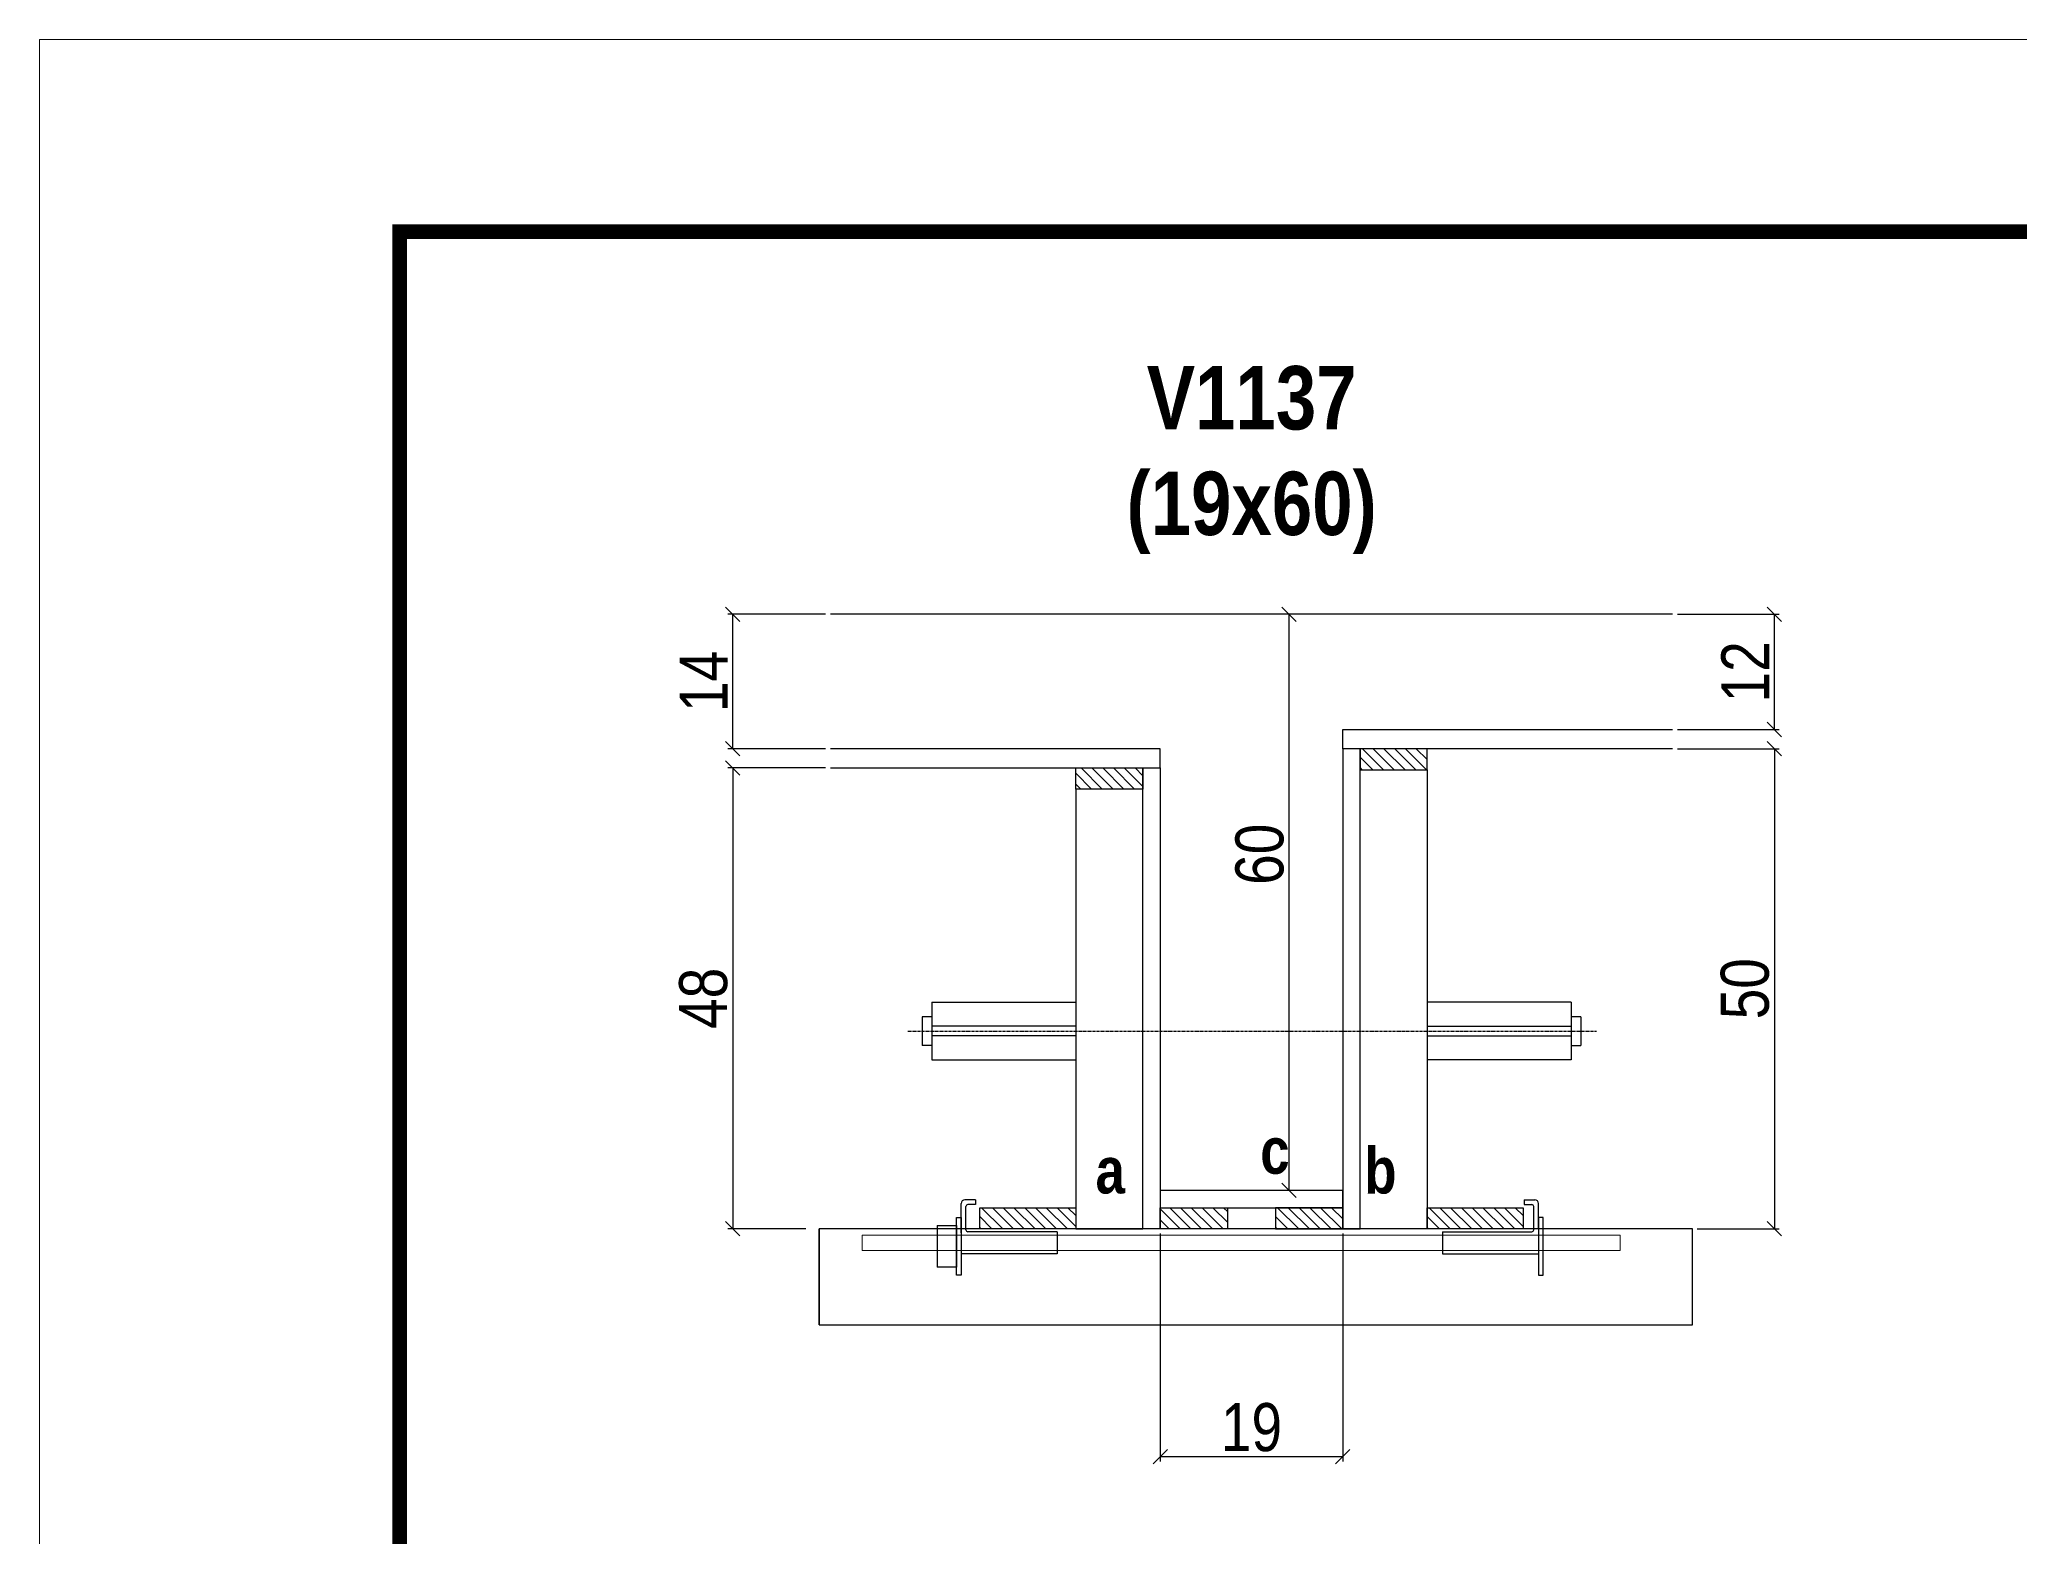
# Model space of a CAD drawing. Extents: x 3309 to 9563, y -2522 to 14608.
# Drawn here: x 3309.4 to 3721.7, y 7404.7 to 7716.4 of the extents above; entities that cross this region are included whole.
import ezdxf

# ---------------------------------------------------------------- set-up
doc = ezdxf.new("R2010")
doc.units = 0
doc.linetypes.add('DASHED', pattern=[0.75, 0.5, -0.25])
doc.linetypes.add('HIDDEN', pattern=[0.375, 0.25, -0.125])
for name, color, linetype in [('barrote', 251, 'Continuous'), ('COTA', 241, 'Continuous'), ('detalhes', 4, 'Continuous'), ('NOMENCLATURA', 7, 'Continuous'), ('Painéis', 200, 'Continuous'), ('presilha', 1, 'Continuous'), ('SARR_2.2x10', 60, 'Continuous'), ('SARR_2.2x7', 40, 'Continuous'), ('SARR_3.5x7', 81, 'Continuous'), ('TENSOR', 3, 'Continuous')]:
    doc.layers.add(name, color=color, linetype=linetype)
for name, color, linetype, lineweight in [('CONCRETO', 251, 'Continuous', 25), ('Folhas', 255, 'Continuous', 9), ('SARRAFO DE PRESSAO', 251, 'DASHED', 9), ('SCO-___-LAJ', 2, 'Continuous', 0)]:
    doc.layers.add(name, color=color, linetype=linetype, lineweight=lineweight)
doc.styles.add('COTA TECNICA 2X', font='techl___.ttf', dxfattribs={"height": 10})
doc.styles.add('TECNICA', font='techb___.ttf', dxfattribs={"height": 10})
doc.dimstyles.new('SECAO', dxfattribs={"dimscale": 0.333333, "dimtxt": 5, "dimasz": 9, "dimexe": 3, "dimexo": 3, "dimgap": 3, "dimtad": 1, "dimdec": 1, "dimlfac": 0.5, "dimzin": 12, "dimdsep": 46, "dimtxsty": 'COTA TECNICA 2X', "dimblk1": 'OBLIQUE', "dimblk2": 'OBLIQUE', "dimsah": 1, "dimcen": 0.9, "dimclrd": 4, "dimclre": 4, "dimclrt": 240, "dimadec": 1, "dimazin": 3, "dimtfac": 1, "dimtdec": 1, "dimtmove": 0, "dimatfit": 3, "dimfxl": 1, "dimtolj": 1, "dimtzin": 12, "dimarcsym": 0})
pattern_1 = [(135, (36778.3265, -116043.4478), (-1.122532015, -1.122532015), [])]

# ---------------------------------------------------------------- blocks, each defined once
blk = doc.blocks.new('9999999999')
at = {"layer": 'Folhas'}
blk.add_lwpolyline([(98138.98, 34190.21), (99623.98, 34190.21), (99623.98, 35240.21), (98138.98, 35240.21)], close=True, dxfattribs=at)
at = {"layer": 'Folhas', "color": 30, "const_width": 3}
blk.add_lwpolyline([(98213.98, 34230.21), (99583.98, 34230.21), (99583.98, 35200.21), (98213.98, 35200.21)], close=True, dxfattribs=at)
blk = doc.blocks.new('_Oblique')
at = {"color": 0, "linetype": 'ByBlock', "lineweight": -2}
blk.add_line((-0.5, -0.5), (0.5, 0.5), dxfattribs=at)
blk = doc.blocks.new('*D846')
at = {"layer": 'COTA', "color": 4, "lineweight": -2, "transparency": 16777216}
for p, q in [((3542.79, 7467.72), (3542.79, 7420.25)), ((3580.79, 7467.72), (3580.79, 7420.25)), ((3580.79, 7421.25), (3542.79, 7421.25))]:
    blk.add_line(p, q, dxfattribs=at)
at = {"layer": 'Defpoints', "color": 0, "transparency": 16777216}
for p in [(3542.79, 7468.72), (3580.79, 7468.72), (3542.79, 7421.25)]:
    blk.add_point(p, dxfattribs=at)
at = {"layer": 'COTA', "color": 4, "lineweight": -2, "transparency": 16777216, "xscale": 3, "yscale": 3, "zscale": 3, "rotation": 180}
blk.add_blockref('_Oblique', (3542.79, 7421.25), dxfattribs=at)
at = {"layer": 'COTA', "color": 4, "lineweight": -2, "transparency": 16777216, "xscale": 3, "yscale": 3, "zscale": 3}
blk.add_blockref('_Oblique', (3580.79, 7421.25), dxfattribs=at)
at = {"layer": 'COTA', "color": 240, "transparency": 16777216, "insert": (3561.79, 7427.34), "char_height": 10, "attachment_point": 5, "style": 'COTA TECNICA 2X'}
blk.add_mtext('\\A1;19', dxfattribs=at)
blk = doc.blocks.new('PRESILHA METÁLICA 1')
at = {"layer": 'presilha'}
for p, q in [((7.5, 10.64), (7.5, 19.86)), ((12, 21), (8.64, 21)), ((9, 11.57), (9, 18.93)), ((12, 19.5), (9.57, 19.5)), ((12, 21), (12, 19.5)), ((0, 13), (6, 13)), ((0, 13), (0, 0)), ((6, 15.5), (7.5, 15.5)), ((6, -2.5), (6, 15.5)), ((6, 13), (6, 0)), ((7.5, 15.5), (7.5, -2.5)), ((37.5, 11), (9.57, 11)), ((37.5, 11), (37.5, 4.1)), ((6, 0), (0, 0)), ((37.5, 4.1), (7.5, 4.1)), ((7.5, -2.5), (6, -2.5))]:
    blk.add_line(p, q, dxfattribs=at)
for centre, radius, start, end in [((8.64, 19.86), 1.14, 90, 180), ((9.57, 18.93), 0.57, 90, 180), ((9.57, 11.57), 0.57, 180, 270)]:
    blk.add_arc(centre, radius, start, end, dxfattribs=at)
blk = doc.blocks.new('PRESILHA METÁLICA 2')
at = {"layer": 'presilha'}
for p, q in [((-5.25, 23.5), (-5.25, 22)), ((-5.25, 23.5), (-1.89, 23.5)), ((-5.25, 22), (-2.82, 22)), ((-2.25, 14.07), (-2.25, 21.43)), ((-0.75, 14.64), (-0.75, 22.36)), ((-30.75, 13.5), (-30.75, 6.6)), ((-30.75, 13.5), (-2.82, 13.5)), ((0.75, 18), (-0.75, 18)), ((-0.75, 18), (-0.75, 0)), ((0.75, 0), (0.75, 18)), ((-30.75, 6.6), (-0.75, 6.6)), ((-0.75, 0), (0.75, 0))]:
    blk.add_line(p, q, dxfattribs=at)
for centre, radius, start, end in [((-2.82, 21.43), 0.57, 0, 90), ((-1.89, 22.36), 1.14, 0, 90), ((-2.82, 14.07), 0.57, 270, 0)]:
    blk.add_arc(centre, radius, start, end, dxfattribs=at)
blk = doc.blocks.new('*D847')
at = {"layer": 'COTA', "color": 4, "lineweight": -2, "transparency": 16777216}
for p, q in [((3473.09, 7564.72), (3452.74, 7564.72)), ((3453.74, 7564.72), (3453.74, 7468.72)), ((3468.97, 7468.72), (3452.74, 7468.72))]:
    blk.add_line(p, q, dxfattribs=at)
at = {"layer": 'Defpoints', "color": 0, "transparency": 16777216}
for p in [(3474.09, 7564.72), (3453.74, 7468.72), (3469.97, 7468.72)]:
    blk.add_point(p, dxfattribs=at)
at = {"layer": 'COTA', "color": 4, "lineweight": -2, "transparency": 16777216, "xscale": 3, "yscale": 3, "zscale": 3}
for p, rotation in [((3453.74, 7564.72), 90), ((3453.74, 7468.72), 270)]:
    blk.add_blockref('_Oblique', p, dxfattribs=dict(at, rotation=rotation))
at = {"layer": 'COTA', "color": 240, "transparency": 16777216, "insert": (3447.65, 7516.72), "char_height": 10, "attachment_point": 5, "rotation": 90, "style": 'COTA TECNICA 2X'}
blk.add_mtext('\\A1;48', dxfattribs=at)
blk = doc.blocks.new('*D848')
at = {"layer": 'COTA', "color": 4, "lineweight": -2, "transparency": 16777216}
for p, q in [((3650.49, 7568.72), (3671.71, 7568.72)), ((3670.71, 7568.72), (3670.71, 7468.72)), ((3654.6, 7468.72), (3671.71, 7468.72))]:
    blk.add_line(p, q, dxfattribs=at)
at = {"layer": 'Defpoints', "color": 0, "transparency": 16777216}
for p in [(3649.49, 7568.72), (3653.6, 7468.72), (3670.71, 7468.72)]:
    blk.add_point(p, dxfattribs=at)
at = {"layer": 'COTA', "color": 4, "lineweight": -2, "transparency": 16777216, "xscale": 3, "yscale": 3, "zscale": 3}
for p, rotation in [((3670.71, 7568.72), 90), ((3670.71, 7468.72), 270)]:
    blk.add_blockref('_Oblique', p, dxfattribs=dict(at, rotation=rotation))
at = {"layer": 'COTA', "color": 240, "transparency": 16777216, "insert": (3664.6, 7518.72), "char_height": 10, "attachment_point": 5, "rotation": 90, "style": 'COTA TECNICA 2X'}
blk.add_mtext('\\A1;50', dxfattribs=at)
blk = doc.blocks.new('*D849')
at = {"layer": 'COTA', "color": 4, "lineweight": -2, "transparency": 16777216}
for p, q in [((3579.79, 7596.72), (3568.61, 7596.72)), ((3569.61, 7476.72), (3569.61, 7596.72)), ((3579.79, 7476.72), (3568.61, 7476.72))]:
    blk.add_line(p, q, dxfattribs=at)
at = {"layer": 'Defpoints', "color": 0, "transparency": 16777216}
for p in [(3569.61, 7596.72), (3580.79, 7596.72), (3580.79, 7476.72)]:
    blk.add_point(p, dxfattribs=at)
at = {"layer": 'COTA', "color": 4, "lineweight": -2, "transparency": 16777216, "xscale": 3, "yscale": 3, "zscale": 3}
for p, rotation in [((3569.61, 7596.72), 90), ((3569.61, 7476.72), 270)]:
    blk.add_blockref('_Oblique', p, dxfattribs=dict(at, rotation=rotation))
at = {"layer": 'COTA', "color": 240, "transparency": 16777216, "insert": (3563.51, 7546.72), "char_height": 10, "attachment_point": 5, "rotation": 90, "style": 'COTA TECNICA 2X'}
blk.add_mtext('\\A1;60', dxfattribs=at)
blk = doc.blocks.new('*D850')
at = {"layer": 'COTA', "color": 4, "lineweight": -2, "transparency": 16777216}
for p, q in [((3650.49, 7596.72), (3671.71, 7596.72)), ((3670.71, 7572.72), (3670.71, 7596.72)), ((3650.49, 7572.72), (3671.71, 7572.72))]:
    blk.add_line(p, q, dxfattribs=at)
at = {"layer": 'Defpoints', "color": 0, "transparency": 16777216}
for p in [(3649.49, 7596.72), (3670.71, 7596.72), (3649.49, 7572.72)]:
    blk.add_point(p, dxfattribs=at)
at = {"layer": 'COTA', "color": 4, "lineweight": -2, "transparency": 16777216, "xscale": 3, "yscale": 3, "zscale": 3}
for p, rotation in [((3670.71, 7596.72), 90), ((3670.71, 7572.72), 270)]:
    blk.add_blockref('_Oblique', p, dxfattribs=dict(at, rotation=rotation))
at = {"layer": 'COTA', "color": 240, "transparency": 16777216, "insert": (3664.65, 7584.72), "char_height": 10, "attachment_point": 5, "rotation": 90, "style": 'COTA TECNICA 2X'}
blk.add_mtext('\\A1;12', dxfattribs=at)
blk = doc.blocks.new('*D857')
at = {"layer": 'COTA', "color": 4, "lineweight": -2, "transparency": 16777216}
for p, q in [((3473.09, 7596.72), (3452.74, 7596.72)), ((3453.74, 7568.72), (3453.74, 7596.72)), ((3473.09, 7568.72), (3452.74, 7568.72))]:
    blk.add_line(p, q, dxfattribs=at)
at = {"layer": 'Defpoints', "color": 0, "transparency": 16777216}
for p in [(3453.74, 7596.72), (3474.09, 7596.72), (3474.09, 7568.72)]:
    blk.add_point(p, dxfattribs=at)
at = {"layer": 'COTA', "color": 4, "lineweight": -2, "transparency": 16777216, "xscale": 3, "yscale": 3, "zscale": 3}
for p, rotation in [((3453.74, 7596.72), 90), ((3453.74, 7568.72), 270)]:
    blk.add_blockref('_Oblique', p, dxfattribs=dict(at, rotation=rotation))
at = {"layer": 'COTA', "color": 240, "transparency": 16777216, "insert": (3447.67, 7582.72), "char_height": 10, "attachment_point": 5, "rotation": 90, "style": 'COTA TECNICA 2X'}
blk.add_mtext('\\A1;14', dxfattribs=at)

msp = doc.modelspace()

# ---------------------------------------------------------------- hatches: boundary and pattern name
at = {"layer": 'SARR_2.2x10'}
h = msp.add_hatch(dxfattribs=at)
h.set_pattern_fill('ANSI31', color=256, scale=0.5, angle=90)
h.set_pattern_definition([(135, (36698.7265, -116043.4478), (-1.122532015, -1.122532015), [])])
h.paths.add_polyline_path([(3505.19, 7473.12), (3505.19, 7468.72), (3525.19, 7468.72), (3525.19, 7473.12)])
h = msp.add_hatch(dxfattribs=at)
h.set_pattern_fill('ANSI31', color=256, scale=0.5, angle=90)
h.set_pattern_definition([(135, (36791.9265, -116043.4478), (-1.122532015, -1.122532015), [])])
h.paths.add_polyline_path([(3598.39, 7473.12), (3598.39, 7468.72), (3618.39, 7468.72), (3618.39, 7473.12)])
at = {"layer": 'SARR_2.2x7'}
h = msp.add_hatch(dxfattribs=at)
h.set_pattern_fill('ANSI31', color=256, scale=0.5, angle=90)
h.set_pattern_definition([(135, (36692.7265, -115947.8478), (-1.122532015, -1.122532015), [])])
h.paths.add_polyline_path([(3584.39, 7568.72), (3584.39, 7564.32), (3598.39, 7564.32), (3598.39, 7568.72)])
h = msp.add_hatch(dxfattribs=at)
h.set_pattern_fill('ANSI31', color=256, scale=0.5, angle=90)
h.set_pattern_definition([(135, (36712.7265, -115951.8478), (-1.122532015, -1.122532015), [])])
h.paths.add_polyline_path([(3539.19, 7564.72), (3539.19, 7560.32), (3525.19, 7560.32), (3525.19, 7564.72)])
h = msp.add_hatch(dxfattribs=at)
h.set_pattern_fill('ANSI31', color=256, scale=0.5, angle=90)
h.set_pattern_definition(pattern_1)
h.paths.add_polyline_path([(3556.79, 7468.72), (3556.79, 7473.12), (3542.79, 7473.12), (3542.79, 7468.72)])
h = msp.add_hatch(dxfattribs=at)
h.set_pattern_fill('ANSI31', color=256, scale=0.5, angle=90)
h.set_pattern_definition(pattern_1)
h.paths.add_polyline_path([(3566.79, 7473.12), (3566.79, 7468.72), (3580.79, 7468.72), (3580.79, 7473.12)])

# ---------------------------------------------------------------- linework, layer by layer
at = {"ltscale": 3}
for p, q in [((3495.19, 7515.89), (3495.19, 7503.89)), ((3495.19, 7515.89), (3525.19, 7515.89)), ((3628.39, 7515.89), (3598.39, 7515.89)), ((3628.39, 7515.89), (3628.39, 7503.89)), ((3493.19, 7512.89), (3493.19, 7506.89)), ((3495.19, 7512.89), (3493.19, 7512.89)), ((3525.19, 7510.89), (3495.19, 7510.89)), ((3598.39, 7510.89), (3628.39, 7510.89)), ((3630.39, 7512.89), (3628.39, 7512.89)), ((3630.39, 7512.89), (3630.39, 7506.89)), ((3495.19, 7506.89), (3493.19, 7506.89)), ((3525.19, 7508.89), (3495.19, 7508.89)), ((3598.39, 7508.89), (3628.39, 7508.89)), ((3628.39, 7506.89), (3630.39, 7506.89)), ((3495.19, 7503.89), (3525.19, 7503.89)), ((3628.39, 7503.89), (3598.39, 7503.89))]:
    msp.add_line(p, q, dxfattribs=at)
at = {"layer": 'barrote'}
msp.add_lwpolyline([(3471.73, 7448.72), (3653.65, 7448.72), (3653.65, 7468.72), (3471.73, 7468.72)], close=True, dxfattribs=at)
at = {"layer": 'CONCRETO', "linetype": 'Continuous'}
msp.add_line((3649.49, 7596.72), (3474.09, 7596.72), dxfattribs=at)
at = {"layer": 'detalhes', "color": 250}
msp.add_line((3471.73, 7448.72), (3471.73, 7468.72), dxfattribs=at)
at = {"layer": 'Painéis', "linetype": 'Continuous', "elevation": 0}
for points in [[(3649.49, 7568.72), (3580.79, 7568.72), (3580.79, 7572.72), (3649.49, 7572.72)], [(3474.09, 7564.72), (3542.79, 7564.72), (3542.79, 7568.72), (3474.09, 7568.72)]]:
    msp.add_lwpolyline(points, dxfattribs=at)
at = {"layer": 'Painéis', "linetype": 'Continuous'}
for points in [[(3584.39, 7468.72), (3584.39, 7568.72), (3580.79, 7568.72), (3580.79, 7468.72)], [(3539.19, 7468.72), (3539.19, 7564.72), (3542.79, 7564.72), (3542.79, 7468.72)], [(3580.79, 7476.72), (3542.79, 7476.72), (3542.79, 7473.12), (3580.79, 7473.12)]]:
    msp.add_lwpolyline(points, close=True, dxfattribs=at)
at = {"layer": 'SARR_2.2x10'}
for points in [[(3505.19, 7473.12), (3525.19, 7473.12), (3525.19, 7468.72), (3505.19, 7468.72)], [(3598.39, 7473.12), (3618.39, 7473.12), (3618.39, 7468.72), (3598.39, 7468.72)]]:
    msp.add_lwpolyline(points, close=True, dxfattribs=at)
at = {"layer": 'SARR_2.2x7', "elevation": 0}
for points in [[(3598.39, 7568.72), (3584.39, 7568.72), (3584.39, 7564.32), (3598.39, 7564.32)], [(3525.19, 7564.72), (3539.19, 7564.72), (3539.19, 7560.32), (3525.19, 7560.32)]]:
    msp.add_lwpolyline(points, close=True, dxfattribs=at)
at = {"layer": 'SARR_2.2x7'}
for points in [[(3542.79, 7473.12), (3556.79, 7473.12), (3556.79, 7468.72), (3542.79, 7468.72)], [(3580.79, 7473.12), (3566.79, 7473.12), (3566.79, 7468.72), (3580.79, 7468.72)]]:
    msp.add_lwpolyline(points, close=True, dxfattribs=at)
at = {"layer": 'SARR_3.5x7'}
for points in [[(3584.39, 7564.32), (3598.39, 7564.32), (3598.39, 7468.72), (3584.39, 7468.72)], [(3539.19, 7560.32), (3525.19, 7560.32), (3525.19, 7468.72), (3539.19, 7468.72)]]:
    msp.add_lwpolyline(points, close=True, dxfattribs=at)
at = {"layer": 'SCO-___-LAJ', "color": 1}
msp.add_lwpolyline([(3480.73, 7467.39), (3638.57, 7467.39), (3638.57, 7464.19), (3480.73, 7464.19)], close=True, dxfattribs=at)
at = {"layer": 'TENSOR', "linetype": 'HIDDEN', "ltscale": 0.5}
msp.add_line((3490.19, 7509.89), (3633.69, 7509.89), dxfattribs=at)

# ---------------------------------------------------------------- block references
at = {"layer": 'presilha', "xscale": 0.6666666666666666, "yscale": 0.6666666666666666, "zscale": 0.6666666666666666}
for name, p in [('PRESILHA METÁLICA 1', (3496.32, 7460.76)), ('PRESILHA METÁLICA 2', (3622.07, 7459.09))]:
    msp.add_blockref(name, p, dxfattribs=at)
at = {"layer": 'SARRAFO DE PRESSAO', "color": 6, "linetype": 'ByBlock'}
msp.add_blockref('9999999999', (-94829.61, -27523.8), dxfattribs=at)

# ---------------------------------------------------------------- texts
at = {"layer": 'detalhes', "style": 'TECNICA'}
for s, p in [('c', (3563.61, 7480.19)), ('b', (3585.29, 7476.07)), ('a', (3529.31, 7476.08))]:
    msp.add_text(s, height=9.6, dxfattribs=at).set_placement(p)
at = {"layer": 'NOMENCLATURA', "insert": (3561.82, 7648.42), "char_height": 13.2, "attachment_point": 2, "style": 'TECNICA'}
msp.add_mtext_dynamic_manual_height_columns('V1137\\P(19x60)', width=300.2766, gutter_width=1, heights=[0], dxfattribs=at)

# ---------------------------------------------------------------- dimensions: what is measured, and where the dimension line sits
at = {"layer": 'COTA'}
for base, p1, p2, picture, middle in [((3453.74, 7596.72), (3474.09, 7568.72), (3474.09, 7596.72), '*D857', (3447.67, 7582.72)), ((3670.71, 7596.72), (3649.49, 7572.72), (3649.49, 7596.72), '*D850', (3664.65, 7584.72)), ((3670.71, 7468.72, 0), (3649.49, 7568.72), (3653.6, 7468.72, 0), '*D848', (3664.6, 7518.72, 0)), ((3453.74, 7468.72, 0), (3474.09, 7564.72), (3469.97, 7468.72, 0), '*D847', (3447.65, 7516.72, 0))]:
    dim = msp.add_linear_dim(base=base, p1=p1, p2=p2, angle=90, dimstyle='SECAO', dxfattribs=at)
    dim.commit()
    dim.dimension.update_dxf_attribs({"geometry": picture, "text_midpoint": middle})
for base, p1, p2, angle, picture, middle in [((3569.61, 7596.72), (3580.79, 7476.72), (3580.79, 7596.72), 90, '*D849', (3569.61, 7546.72)), ((3542.79, 7421.25), (3580.79, 7468.72), (3542.79, 7468.72), 180, '*D846', (3561.79, 7421.25))]:
    dim = msp.add_linear_dim(base=base, p1=p1, p2=p2, angle=angle, dimstyle='SECAO', dxfattribs=at)
    dim.commit()
    dim.dimension.update_dxf_attribs({"geometry": picture, "text_midpoint": middle, "dimtype": 160})

doc.saveas('drawing.dxf')
